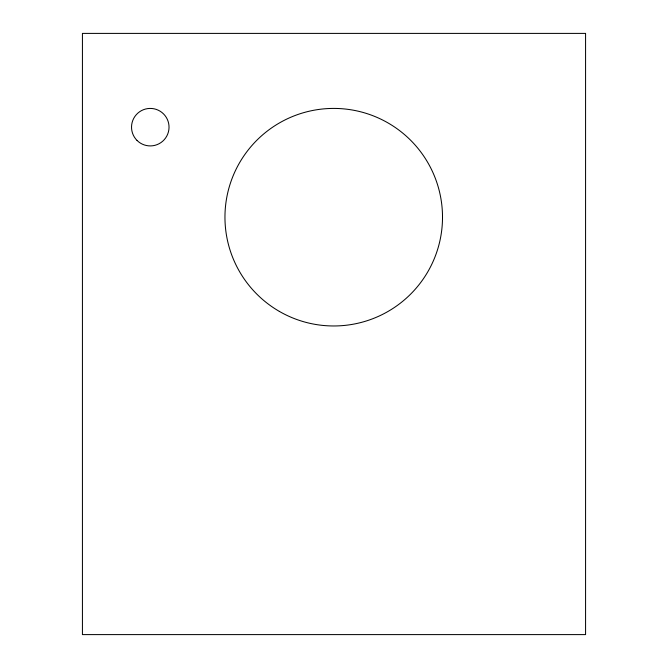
<?xml version="1.0" encoding="UTF-8"?>
<svg xmlns="http://www.w3.org/2000/svg" width="668" height="668" viewBox="0 0 668 668"><rect width="100%" height="100%" fill="white"/><g stroke="black" fill="none" stroke-linecap="round" stroke-linejoin="round"><path stroke-width="1" d="M585.569 33.4L82.431 33.4L82.431 634.6L585.569 634.6L585.569 33.4M137.023 140.43A18.754 18.754 0 0 0 168.394 132.022A18.754 18.754 0 0 0 145.424 109.059A18.754 18.754 0 0 0 137.023 140.43M279.349 311.397A108.775 108.775 0 0 0 442.508 217.192A108.775 108.775 0 0 0 279.349 122.987A108.775 108.775 0 0 0 279.349 311.397"/></g></svg>
